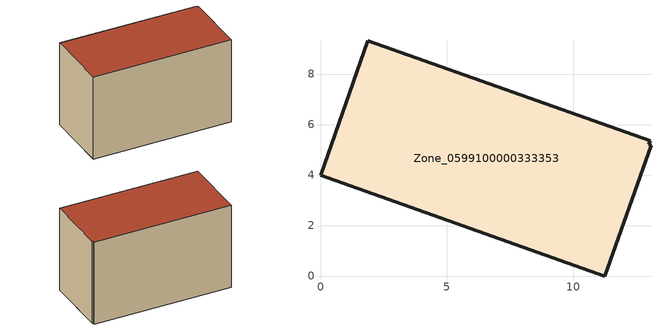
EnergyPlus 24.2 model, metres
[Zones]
Zone_0599100000333353
 floor ground (C_G): 0,4 1.87,9.31 13.05,5.35 13,5.22 13.09,5.18 11.26,0 z0.46
 wall outside (C_F): 1.87,9.31 0,4 11.26,0 13.09,5.18 13,5.22 13.05,5.35 1.87,9.31 z0.46:7.86
 roof outside (C_R): 11.26,0 13.09,5.18 13,5.22 13.05,5.35 1.87,9.31 0,4 z7.86
[BUILDING]
Pand.0599100000333353: North Axis=0; Terrain=City; Loads Convergence Tolerance Value=0.04; Temperature Convergence Tolerance Value=0.4; Solar Distribution=FullExterior; Maximum Number of Warmup Days=25; Minimum Number of Warmup Days=1
[Site:Location]
Rotterdam.The.Hague.AP_ZH_NLD Design_Conditions: Latitude=51.96; Longitude=4.45; Time Zone=1; Elevation=-4.5
[SITE:GROUNDTEMPERATURE:BUILDINGSURFACE]
18, 18, 18, 18, 18, 18, 18, 18, 18, 18, 18, 18
[MATERIAL] Thermal Absorptance=0.9; Solar Absorptance=0.7; Visible Absorptance=0.7
Name | Roughness | Thickness | Conductivity | Density | Specific Heat
G.TC.1975-1991 | MediumSmooth | 0.15 | 0.288461 | 540 | 1210
F.TC.1975-1991 | Rough | 0.3 | 0.230769 | 1920 | 840
R.TC.1975-1991 | MediumRough | 0.2 | 0.153846 | 1500 | 1000
[CONSTRUCTION]
C_G: G.TC.1975-1991
C_F: F.TC.1975-1991
C_R: R.TC.1975-1991
[ZONE]
Zone_0599100000333353: Type=1; Multiplier=1; Ceiling Height=Autocalculate; Volume=Autocalculate; Floor Area=autocalculate; Part of Total Floor Area=Yes
[ZONEINFILTRATION:DESIGNFLOWRATE]
Infil_Zone_0599100000333353: Zone or ZoneList or Space or SpaceList=Zone_0599100000333353; Schedule=AlwaysOn; Design Flow Rate Calculation Method=Flow/Area; Flow Rate per Floor Area=0.003; Constant Term Coefficient=1; Temperature Term Coefficient=0; Velocity Term Coefficient=0; Velocity Squared Term Coefficient=0
[HVACTEMPLATE:ZONE:IDEALLOADSAIRSYSTEM]
Zone_0599100000333353: Maximum Heating Supply Air Temperature=50; Minimum Cooling Supply Air Temperature=13; Maximum Heating Supply Air Humidity Ratio=0.0156; Minimum Cooling Supply Air Humidity Ratio=0.0077; Heating Limit=NoLimit; Cooling Limit=NoLimit; Dehumidification Control Type=ConstantSensibleHeatRatio; Cooling Sensible Heat Ratio=0.7; Dehumidification Setpoint=60; Humidification Control Type=None; Humidification Setpoint=30; Outdoor Air Method=None; Outdoor Air Flow Rate per Person=0.00944; Outdoor Air Flow Rate per Zone Floor Area=0; Outdoor Air Flow Rate per Zone=0; Demand Controlled Ventilation Type=None; Outdoor Air Economizer Type=NoEconomizer; Heat Recovery Type=None; Sensible Heat Recovery Effectiveness=0.7; Latent Heat Recovery Effectiveness=0.65
[ZONECONTROL:THERMOSTAT]
ThermostatControl_Zone_0599100000333353: Zone or ZoneList=Zone_0599100000333353; Control Type Schedule=DualSetpointControlType; Control 1=Thermostat_Zone_0599100000333353; Temperature Difference Between Cutout And Setpoint=0
[THERMOSTATSETPOINT:DUALSETPOINT]
Thermostat_Zone_0599100000333353: Heating Setpoint Temperature Schedule=HeatingSetpoint_Zone_0599100000333353; Cooling Setpoint Temperature Schedule=CoolingSetpoint_Zone_0599100000333353
[SCHEDULE:COMPACT]
HeatingSetpoint_Zone_0599100000333353: Through: 12/31, For: AllDays, Until: 24:00, 21
CoolingSetpoint_Zone_0599100000333353: Through: 12/31, For: AllDays, Until: 24:00, 24
DualSetpointControlType: Through: 12/31, For: AllDays, Until: 24:00, 4
AlwaysOn: Through: 12/31, For: AllDays, Until: 24:00, 1
